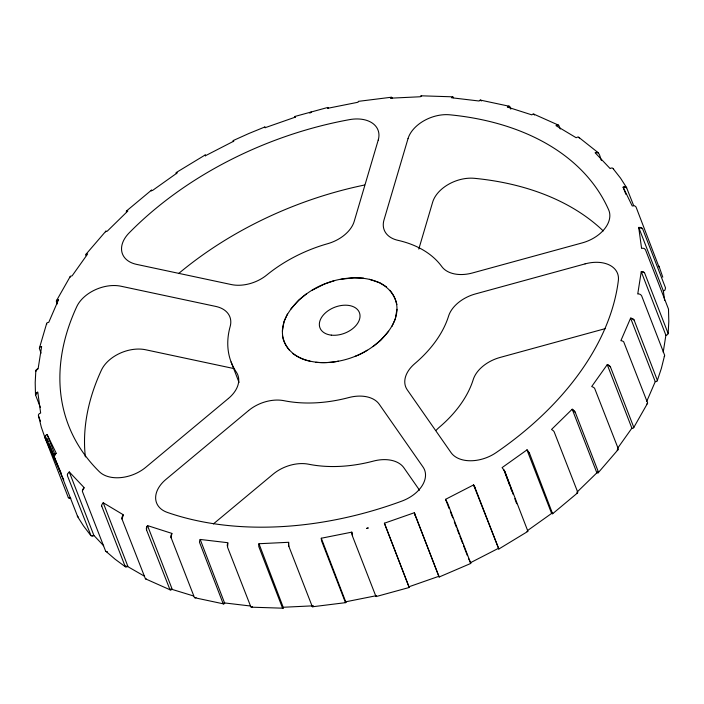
<?xml version="1.0" encoding="UTF-8"?>
<svg xmlns="http://www.w3.org/2000/svg" width="704" height="704" viewBox="0 0 704 704"><rect width="100%" height="100%" fill="white"/><g stroke="black" fill="none" stroke-linecap="round" stroke-linejoin="round"><path stroke-width="1.06" d="M85.897 255.614L85.994 254.267L105.838 231.194L107.175 231.246L127.838 211.015A3.177 1.311 45.6 0 0 126.342 211.182L126.456 212.238M103.646 545.732L93.905 535.471L93.13 535.832A3.177 2.306 -43.5 0 1 90.992 535.647L67.461 475.79L67.575 473.871L69.265 471.944L84.251 487.731L82.623 489.526L82.447 491.577L105.556 550.994L115.104 559.222L125.286 566.729A3.177 2.13 -59.1 0 0 127.574 566.491L144.373 576.162M57.253 303.943L56.355 301.048A3.177 2.006 23.3 0 1 56.874 300.203L58.502 299.772L48.761 322.335L47.247 322.687A3.168 2.006 23.3 0 0 46.605 323.858L46.728 324.465M321.288 538.234L345.884 602.272A3.177 0.616 78.8 0 1 345.4 602.448L321.649 541.059A3.177 0.616 78.7 0 1 321.288 538.234L351.806 532.145L352.642 536.554L375.892 596.314A3.177 0.616 78.7 0 0 376.394 596.235L376.429 596.015M663.212 352.202L665.887 335.245L666.785 335.016A3.177 2.235 9 0 0 668.158 333.529L668.8 321.455L668.518 309.646M265.179 127.635L264.871 126.966L248.899 133.487L233.235 140.545L233.455 141.636M526.97 449.909L529.61 453.543L552.605 513.762L551.61 513.436L526.97 449.909L502.093 467.614L504.733 471.249L527.842 531.124A3.177 0.862 54.6 0 1 526.944 531.291M193.582 595.98L171.917 589.354A3.177 1.857 -72.2 0 1 169.998 589.75L146.546 529.936L146.775 526.794L147.506 525.589L172.014 533.438L171.116 535.075A3.177 1.857 -72.2 0 0 170.887 537.09L194.445 597.555A3.177 1.857 -72.2 0 0 196.038 597.511M54.208 456.782L54.454 454.837L56.258 453.297L47.124 434.5A3.177 2.394 -25.9 0 0 45.496 435.776L45.074 437.985L68.341 497.622A3.168 2.385 -26 0 0 69.863 498.335A3.282 2.473 -25.9 0 0 70.822 498.3M659.023 267.08L636.02 206.95L634.55 205.744L632.236 205.973L623.11 187.176L624.958 186.859A3.168 2.385 -25.9 0 1 626.542 187.581L633.609 205.462M258.975 543.726L283.395 607.781A3.177 1.082 87.2 0 1 282.515 608.01L258.808 546.621A3.177 1.082 87.2 0 1 258.975 543.726L288.763 542.291L288.534 544.007A3.177 1.082 87.2 0 0 288.746 546.075L312.259 606.531A3.177 1.082 87.2 0 0 313.157 606.408L311.872 605.845M67.338 475.015L67.408 474.364M657.272 380.732L661.39 368.324L664.646 355.247L641.643 295.83L640.675 294.668A3.177 2.235 8.9 0 0 637.745 293.982L641.247 271.718L643.166 271.911A3.177 2.235 8.9 0 1 644.494 272.659L668.158 333.529M252.349 606.602L252.146 606.839A3.177 1.505 -83.3 0 1 250.888 606.954L227.542 547.193L227.946 542.731L200.191 539.449A3.177 1.505 -83.3 0 0 199.514 542.326L223.177 603.715A3.177 1.505 -83.2 0 0 224.673 603.222L200.191 539.449M171.054 537.786L171.794 533.711M233.235 140.545L233.807 141.143L205.797 155.549L205.19 154.968L205.445 156.033M415.008 514.835L439.129 577.016L470.809 563.429L447.638 503.298L445.562 499.33L473.572 484.924L474.434 486.341M46.64 323.532L39.354 348.322L41.034 353.179M227.63 543.435L227.366 544.43A3.177 1.505 -83.3 0 0 227.286 546.031M418.792 249.084L432.652 202.171A31.724 20.856 -21.2 0 1 474.461 178.323A290.814 191.171 -21.2 0 1 603.249 230.93M146.467 579.066A3.177 2.13 -59.1 0 1 145.402 578.758L121.977 518.98L123.402 514.835L103.215 502.753L101.974 504.434A3.177 2.13 -59.1 0 0 101.631 505.877L125.286 566.729M392.137 98.155L391.327 97.24L390.606 98.182L420.394 96.747L421.001 95.832A3.177 1.082 87.3 0 1 421.538 96.034L421.626 96.149M146.775 526.794L146.555 527.402A3.168 1.857 -72.2 0 0 146.353 528.906L146.546 529.936M646.774 401.28L655.239 381.665L656.102 381.586A3.177 2.006 23.3 0 0 657.386 380.389L634.014 319.845A3.168 2.006 23.3 0 0 632.438 318.604L630.599 318.138L620.866 340.701A3.177 2.006 23.3 0 1 623.682 341.783L647.636 403.022A3.177 2.006 23.4 0 1 646.703 404.034M287.408 314.054L284.046 321.455L282.401 331.188M391.952 326.418L395.314 319.018L396.959 309.285M56.452 300.74L70.33 276.329L72.125 275.818L87.657 253.95L85.994 254.267M647.504 403.357L633.688 427.636M82.315 490.899L83.934 487.942M40.339 407.352L35.605 395.129L37.778 392.066L40.656 413.054A3.177 2.367 -7.8 0 0 38.377 415.175L41.325 427.205L45.074 437.985L63.756 480.014M290.708 309.258L298.751 300.045L306.381 293.85M388.661 331.214L380.618 340.428L372.988 346.623M54.085 456.113L55.906 453.464M607.244 364.654L631.884 428.182L632.658 428.243A3.177 1.698 35.4 0 0 633.776 427.337L610.394 366.81A3.168 1.69 35.4 0 0 608.925 365.394L607.244 364.654L591.703 386.522L593.542 387.367A3.177 1.69 35.4 0 1 594.66 388.406L618.112 448.378A3.168 1.698 35.3 0 1 617.742 449.944A3.282 1.751 35.4 0 1 617.118 450.111M617.593 448.298L631.884 428.182M105.838 231.194L105.697 231.396A3.168 1.302 45.6 0 0 105.644 231.898M552.605 513.762L577.65 492.835A3.168 1.302 45.7 0 0 577.553 491.753L554.127 431.746A3.177 1.302 45.6 0 0 553.124 430.575L551.531 429.458L572.194 409.226L574.429 411.039A3.168 1.311 45.6 0 1 575.309 412.465L598.215 471.522L598.022 472.903L596.825 472.754L572.194 409.226M391.327 97.24L358.292 101.367L358.081 102.238L327.562 108.328L327.967 107.501A3.168 0.616 78.7 0 1 328.451 108.381M617.962 449.786L598.162 472.798M123.13 515.082L121.889 517.396A3.168 2.13 -59 0 0 121.977 518.98M510.831 109.182L509.731 106.612A3.168 1.857 -72.2 0 0 508.57 106.216L507.355 107.034L531.863 114.884A3.177 1.857 -72.2 0 1 533.782 114.118L558.237 125.03M39.477 347.82A3.177 2.235 9 0 1 41.624 346.491L38.122 368.755L35.825 370.726L35.2 382.615L35.482 394.39M576.937 492.228L598.215 471.522M468.609 558.756L470.765 563.015M126.456 211.006L151.386 190.23M213.382 523.934L273.24 474.074A31.724 20.856 -21.2 0 1 308.625 464.218A116.327 76.472 -21.2 0 0 373.402 461.102A31.724 20.856 -21.2 0 1 403.894 467.79L419.522 490.195M264.854 126.984L265.047 127.732L294.967 117.26L294.782 116.494L327.835 107.439M376.253 596.534L409.226 587.488L384.402 523.213L414.322 512.741L439.146 577.025M56.346 301.426L58.502 299.772M473.572 484.924L498.828 549.006L474.69 486.807M527.622 530.508L551.61 513.436M176.37 173.686L176.167 172.929A3.177 0.862 54.6 0 1 176.352 172.471L205.19 154.968M527.736 531.467L498.775 549.05M312.136 290.259L324.412 284.038L334.268 280.711M367.233 350.214C351.947 359.577 333.617 363.871 315.753 362.305M577.509 493.038L576.796 493.178M601.41 160.486C600.134 158.189 599.658 150.181 595.118 152.742L610.104 168.529A3.177 2.314 -43.5 0 1 612.726 168.186L620.488 178.068L626.692 187.783L623.946 186.912M470.202 562.848L498.212 548.451M354.957 356.435C378.99 347.53 411.479 316.342 389.919 290.286M409.042 586.74L438.962 576.268M37.761 368.817L36.23 369.67L35.948 371.36M605.493 328.566L500.051 357.456A31.724 20.856 -21.2 0 0 473.229 379.579A116.327 76.472 -21.2 0 1 439.437 427.143A31.724 20.856 -21.2 0 0 436.181 430.267M390.694 97.926L391.873 97.627M340.938 279.303L354.174 277.737L363.607 278.168M338.422 361.17C323.074 364.232 305.853 362.877 292.829 353.575M345.928 601.762L376.446 595.672M453.561 97.742A3.168 1.496 -83.3 0 0 452.857 96.87L451.422 97.742L479.178 101.024A3.177 1.505 -83.2 0 1 480.63 100.162L480.938 100.399M345.646 602.642L312.629 606.751M282.418 607.895L283.395 607.781M345.321 602.325L345.884 602.272M283.615 607.244L313.403 605.81M222.842 603.302L224.673 603.222M176.352 172.471L177.276 172.858L152.39 190.564L151.624 190.168A3.177 0.862 54.6 0 0 151.316 190.828L151.369 191.022M421.168 95.806L452.575 96.818M282.876 608.194L251.354 607.174M595.443 152.566L598.303 152.803M224.831 602.967L250.448 606.003M90.834 535.515L93.13 535.832M507.584 106.788L510.039 107.14M169.453 589.002L171.917 589.354M68.341 497.622L70.382 497.983M124.696 565.963L127.574 566.491M480.401 100.1L509.247 106.251M223.661 603.9L195.017 597.802M369.415 279.312L380.046 282.823L386.54 286.898M309.954 361.161C297.088 358.811 284.627 349.36 282.454 335.914M234.054 368.597L145.622 349.756A31.724 20.856 -21.2 0 0 101.411 370.137A290.814 191.171 -21.2 0 0 85.36 456.914M664.646 300.388L663.353 290.946A3.177 2.367 -7.8 0 0 665.025 289.978L665.526 287.883L642.62 228.818L638.713 227.418L641.59 248.406A3.177 2.367 -7.8 0 1 644.53 248.714L645.498 249.797L668.404 308.862A3.168 2.358 -7.8 0 1 668.448 310.024M642.118 271.7L644.494 272.659M170.289 589.899L145.737 578.952M294.782 116.494L295.231 117.48M631.435 318.252L634.163 320.074M533.782 114.118L534.547 114.998M560.305 129.008L558.791 125.418A3.168 2.13 -59.1 0 0 557.454 124.942L555.966 125.638L576.154 137.72L577.773 137.016A3.177 2.13 -59.1 0 1 578.794 137.324L598.022 152.566M608.001 364.901L610.544 367.048M578.794 137.324L579.313 138.037M289.45 350.187C267.89 324.13 300.37 292.943 324.412 284.038C348.313 273.83 389.47 273.539 396.915 304.559M572.466 409.367L575.3 412.456M49.139 443.617L77.678 516.613A3.177 2.385 -25.9 0 0 78.452 517.018M642.444 228.474L641.115 227.489L638.713 227.418L663.353 290.946M527.199 450.094L529.302 452.874M90.543 535.19L83.521 525.932L77.317 516.208M409.209 587.506L384.402 523.213M613.351 168.652L613.633 169.145M473.73 485.153L475.367 488.215M481.07 100.549L481.316 101.024M45.329 436.049L61.53 474.038M623.11 187.176L625.891 194.348M641.247 271.718L665.887 335.245M630.599 318.138L655.239 381.665M445.562 499.33L449.134 508.552M450.331 511.623L452.716 517.774M454.3 521.866L456.289 526.988M457.09 529.038L459.07 534.16M459.87 536.21L462.651 543.382M463.443 545.433L467.421 555.676M231.097 361.962L239.043 382.448M147.506 525.589L172.146 589.116M103.215 502.753L127.855 566.28M69.265 471.944L93.905 535.471M47.124 434.5L55.079 454.995M40.454 421.212L38.412 415.923M47.168 438.522L48.347 441.575M503.686 469.383L509.837 485.848M510.602 487.907L511.755 490.996M504.733 471.249L513.304 494.595M514.8 498.652L516.666 503.73M658.926 266.015L662.781 277.191M414.322 512.741L415.369 515.838M414.832 514.316L414.524 513.383M35.605 395.129L35.534 394.935A3.177 2.358 -7.8 0 1 37.312 392.225M352.352 535.656L352.273 535.401A3.177 0.616 78.7 0 1 351.833 532.84L351.806 532.145M552.631 512.934L552.71 513.462M288.614 542.995L288.825 546.348M101.631 505.877L101.658 506.361M178.578 273.574A290.814 191.171 -21.2 0 1 364.602 185.011M70.25 277.147A3.168 1.69 35.3 0 1 70.33 276.329M107.518 551.751A3.177 2.306 -43.5 0 1 105.908 551.382M664.629 355.881A3.177 2.235 8.9 0 1 664.286 356.567M378.224 140.078L354.2 221.39A31.724 20.856 -21.2 0 1 327.686 243.698A116.327 76.472 -21.2 0 0 266.763 275.018A31.724 20.856 -21.2 0 1 231.343 284.566L136.523 264.361A31.724 20.856 -21.2 0 1 129.087 232.962A290.814 191.171 -21.2 0 1 349.51 119.636A31.724 20.856 -21.2 0 1 378.224 140.078M408.012 138.653L383.997 219.956A31.724 20.856 -21.2 0 0 397.901 240.319A116.327 76.472 -21.2 0 1 441.804 266.596A31.724 20.856 -21.2 0 0 472.534 272.95L582.199 242.906A31.724 20.856 -21.2 0 0 608.67 209.88A290.814 191.171 -21.2 0 0 449.821 114.805A31.724 20.856 -21.2 0 0 408.012 138.653M228.413 398.473L145.79 467.289A31.724 20.856 -21.2 0 1 99.387 471.733A290.814 191.171 -21.2 0 1 76.771 306.618A31.724 20.856 -21.2 0 1 120.982 286.229L215.802 306.434A31.724 20.856 -21.2 0 1 230.146 326.577A116.327 76.472 -21.2 0 0 236.394 372.214A31.724 20.856 -21.2 0 1 228.413 398.473M248.6 410.555L165.977 479.371A31.724 20.856 -21.2 0 0 167.367 512.424A290.814 191.171 -21.2 0 0 401.773 501.134A31.724 20.856 -21.2 0 0 423.016 466.998L379.254 404.263A31.724 20.856 -21.2 0 0 348.77 397.575A116.327 76.472 -21.2 0 1 283.985 400.69A31.724 20.856 -21.2 0 0 248.6 410.555M311.186 112.182L309.839 112.895L311.186 112.182M585.077 263.886L475.411 293.938A31.724 20.856 -21.2 0 0 448.589 316.061A116.327 76.472 -21.2 0 1 414.797 363.625A31.724 20.856 -21.2 0 0 407.273 389.858L451.026 452.593A31.724 20.856 -21.2 0 0 496.1 452.637A290.814 191.171 -21.2 0 0 618.35 280.544A31.724 20.856 -21.2 0 0 585.077 263.886M368.148 527.982L366.758 528.343L368.148 527.982M331.32 335.139A21.146 13.904 -21.2 0 0 359.929 314.6A21.146 13.904 -21.2 0 0 327.8 310.966A21.146 13.904 -21.2 0 0 331.32 335.139"/></g></svg>
